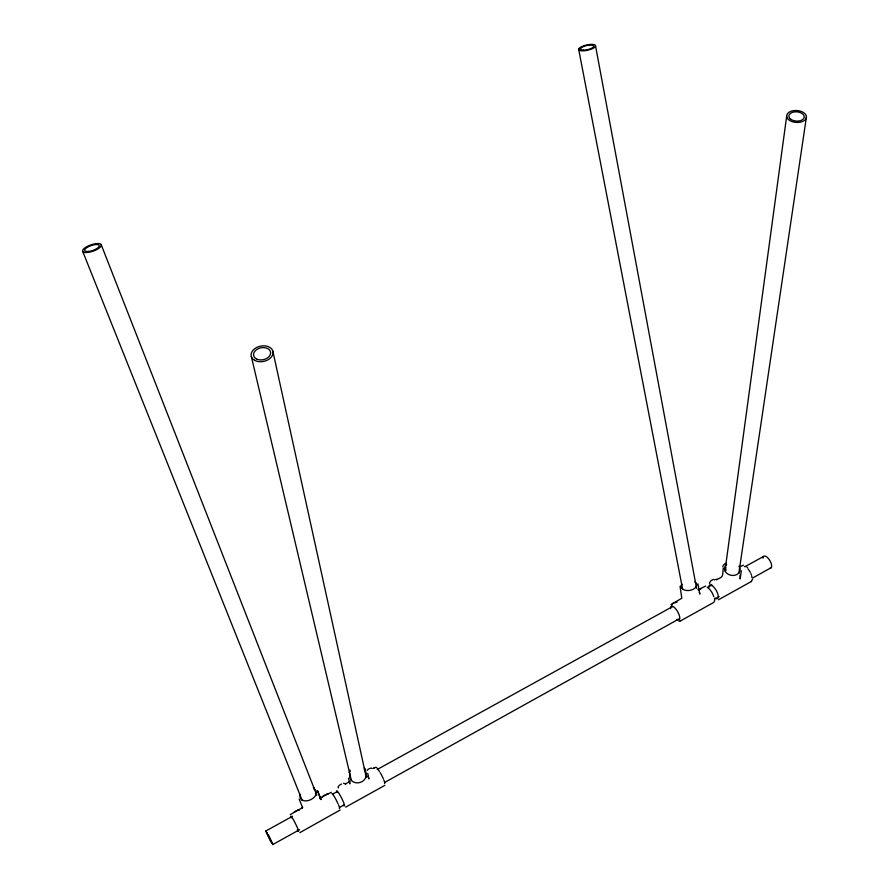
<?xml version="1.0" encoding="UTF-8"?>
<svg xmlns="http://www.w3.org/2000/svg" width="889" height="889" viewBox="0 0 889 889"><rect width="100%" height="100%" fill="white"/><g stroke="black" fill="none" stroke-linecap="round" stroke-linejoin="round"><path stroke-width="1.33" d="M680.041 586.362L681.807 598.197L670.995 604.653M752.672 578.961L751.294 581.539M714.834 600.231L713.767 602.409L680.374 620.989M786.687 116.048L724.991 570.894M723.246 567.993C722.501 577.35 723.39 576.672 716.123 579.695L716.723 579.472L715.701 579.461M738.803 573.405L806.445 116.848M741.348 570.849L740.137 578.928L740.07 575.172M349.721 782.576L349.844 783.876L348.477 778.131M349.899 770.107L349.677 772.274M349.033 772.563L349.944 770.974M340.098 810.057L299.849 832.637M290.236 814.602L302.427 807.69L302.36 807.023L302.538 807.69L302.004 808.079L302.527 807.39L299.149 799.078M725.802 567.226L725.002 569.516L725.846 569.76M711.711 584.473L711.444 585.595M698.565 589.896L700.976 588.885L698.298 588.707M679.252 618.788L384.559 782.498M714.367 599.264L719.212 596.575M753.127 577.728L771.285 567.627M292.481 816.28L265.833 830.982L270.334 840.838L272.834 844.517L299.549 829.693M339.62 807.434L344.488 804.745M345.677 807.134L384.904 785.32M718.534 599.753L751.538 581.406M740.237 566.515L743.493 565.237M319.996 798L331.308 792.299M350.222 781.364C340.965 785.72 348.966 784.476 343.498 783.22M377.014 767.874L375.925 767.307L373.258 768.152M697.909 589.829L705.655 586.051M332.442 794.21L337.287 791.543M377.258 769.474L672.195 606.798M707.477 587.362L711.122 585.351M745.193 566.571L763.44 556.514M675.262 602.731L677.074 602.142L675.551 601.786M319.873 798.266L320.962 799.522L317.684 791.143M265.833 830.982L272.056 843.016L266.611 832.482L267.478 833.449M679.907 621.178L679.018 621.211M725.057 563.982L726.224 563.815M297.648 809.923L299.237 810.257M326.474 794.055L327.885 794.31M313.406 787.61L314.273 787.876M364.234 768.107L365.59 769.241M746.838 567.038L747.916 568.127M367.779 776.186L368.935 778.92L367.735 773.363M268.311 834.615L272.834 844.517M82.555 251.009L302.271 800.589M317.506 790.688L320.962 799.522M101.335 245.02A9.879 3.323 -19.1 0 1 87.644 252.443A9.879 3.323 -19.1 0 1 86.855 246.642A9.879 3.323 -19.1 0 1 101.335 245.02L316.795 795.222M699.321 592.363L699.854 594.096L697.898 583.873M251.343 356.556L351.388 780.542M272.801 350.922L366.268 777.319M682.619 589.229L578.617 49.017M595.597 46.172A8.734 2.678 -12.7 0 1 582.073 50.84A8.734 2.678 -12.7 0 1 583.629 45.817A8.734 2.678 -12.7 0 1 595.597 46.172L696.565 588.329M763.04 558.192A6.901 2.934 59.4 0 1 769.185 559.481A6.901 2.934 59.4 0 1 770.107 568.193M322.463 797.066A3.412 2.467 -37.7 0 1 325.941 794.777M338.487 804.823A8.512 0.989 63 0 1 339.298 808.601M331.953 793.488A8.512 0.989 63 0 1 332.63 794.144M333.097 794.755A8.512 0.989 63 0 1 337.987 803.678M313.85 788.787A8.657 5.745 -25.1 0 1 314.85 796.488A8.657 5.745 -25.1 0 1 304.327 800.8A8.657 5.745 -25.1 0 1 300.493 794.266M291.236 817.891A8.59 0.745 63.3 0 1 292.537 818.258A8.59 0.745 63.3 0 1 297.793 828.67A8.59 0.745 63.3 0 1 297.315 829.97M294.092 812.257A3.456 2.489 -36.5 0 1 294.737 811.635M295.481 811.135A3.456 2.489 -36.5 0 1 296.293 810.801M367.113 770.374A3.356 1.534 -33.6 0 1 369.102 768.796M369.868 768.44A3.356 1.534 -33.6 0 1 372.113 768.496M377.403 768.863A8.423 1.245 62.6 0 1 377.836 769.285M378.347 769.896A8.423 1.245 62.6 0 1 379.536 771.608M380.192 772.663A8.423 1.245 62.6 0 1 383.303 778.708M383.77 779.842A8.423 1.245 62.6 0 1 384.526 783.598M364.234 769.674A8.523 7.545 -19.6 0 1 359.945 782.52A8.523 7.545 -19.6 0 1 349.866 773.786M336.942 792.555A8.501 1.011 62.9 0 1 338.476 792.644A8.501 1.011 62.9 0 1 343.643 802.545A8.501 1.011 62.9 0 1 343.487 805.123M338.331 787.943A3.389 1.556 -33 0 1 338.164 787.109M338.376 786.565A3.389 1.556 -33 0 1 340.02 784.843M340.776 784.387A3.389 1.556 -33 0 1 341.554 784.031M744.46 566.46A7.712 3.167 59.6 0 1 745.149 566.682M748.227 569.26A7.712 3.167 59.6 0 1 750.316 572.405M750.861 573.538A7.712 3.167 59.6 0 1 751.305 574.661M751.638 575.75A7.712 3.167 59.6 0 1 751.927 577.694M738.915 566.204A7.857 6.245 9.9 0 1 737.059 574.472A7.857 6.245 9.9 0 1 726.502 572.994A7.857 6.245 9.9 0 1 726.657 564.482M708.9 587.329A7.779 3 59.9 0 1 712.978 586.284A7.779 3 59.9 0 1 718.156 595.463A7.779 3 59.9 0 1 714.912 597.986M709.744 583.74A3.056 1.322 -40.5 0 1 709.711 582.506M710.022 581.939A3.056 1.322 -40.5 0 1 711.656 580.306M712.3 579.906A3.056 1.322 -40.5 0 1 713.489 579.484M714.289 579.661A3.056 1.322 -40.5 0 1 714.467 579.961M722.757 566.682A3.078 1.334 -40.8 0 1 726.157 563.259M725.813 570.627A3.078 1.334 -40.8 0 1 725.913 568.96M707.266 587.496A7.779 2.989 60 0 1 707.977 587.907M708.733 588.485A7.779 2.989 60 0 1 713.756 596.63M694.909 581.873A7.834 4.845 -9.2 0 1 694.765 588.307A7.834 4.845 -9.2 0 1 684.63 590.096A7.834 4.845 -9.2 0 1 682.041 584.14M670.639 608.543A7.845 2.823 60.3 0 1 674.407 607.454A7.845 2.823 60.3 0 1 679.652 616.722A7.845 2.823 60.3 0 1 676.729 619.289M681.63 587.851A3.078 2.156 -51.7 0 1 681.285 587.396M681.23 585.429A3.078 2.156 -51.7 0 1 681.552 584.706M671.706 607.165A3.067 2.145 -51 0 1 671.517 606.587M671.651 605.209A3.067 2.145 -51 0 1 672.417 603.842M672.984 603.287A3.067 2.145 -51 0 1 674.295 602.598M302.449 807.268L302.06 807.957L302.449 807.268M373.913 768.318L373.913 768.296M88.6 251.454A7.679 2.578 -19.1 0 0 99.246 245.686A7.679 2.578 -19.1 0 0 88 246.942A7.679 2.578 -19.1 0 0 88.6 251.454M254.598 360.323A11.113 7.801 -11.7 0 0 272.801 354.422A11.113 7.801 -11.7 0 0 258.832 346.577A11.113 7.801 -11.7 0 0 254.598 360.323M256.254 358.845A8.646 6.067 -11.7 0 0 270.412 354.267A8.646 6.067 -11.7 0 0 259.566 348.155A8.646 6.067 -11.7 0 0 256.254 358.845M583.184 50.117A6.79 2.078 -12.7 0 0 593.708 46.495A6.79 2.078 -12.7 0 0 584.406 46.206A6.79 2.078 -12.7 0 0 583.184 50.117M788.454 119.526A9.901 5.967 4 0 0 805.512 119.415A9.901 5.967 4 0 0 795.733 110.48A9.901 5.967 4 0 0 788.454 119.526M790.243 118.837A7.701 4.645 4 0 0 803.512 118.748A7.701 4.645 4 0 0 795.922 111.803A7.701 4.645 4 0 0 790.243 118.837"/></g></svg>
